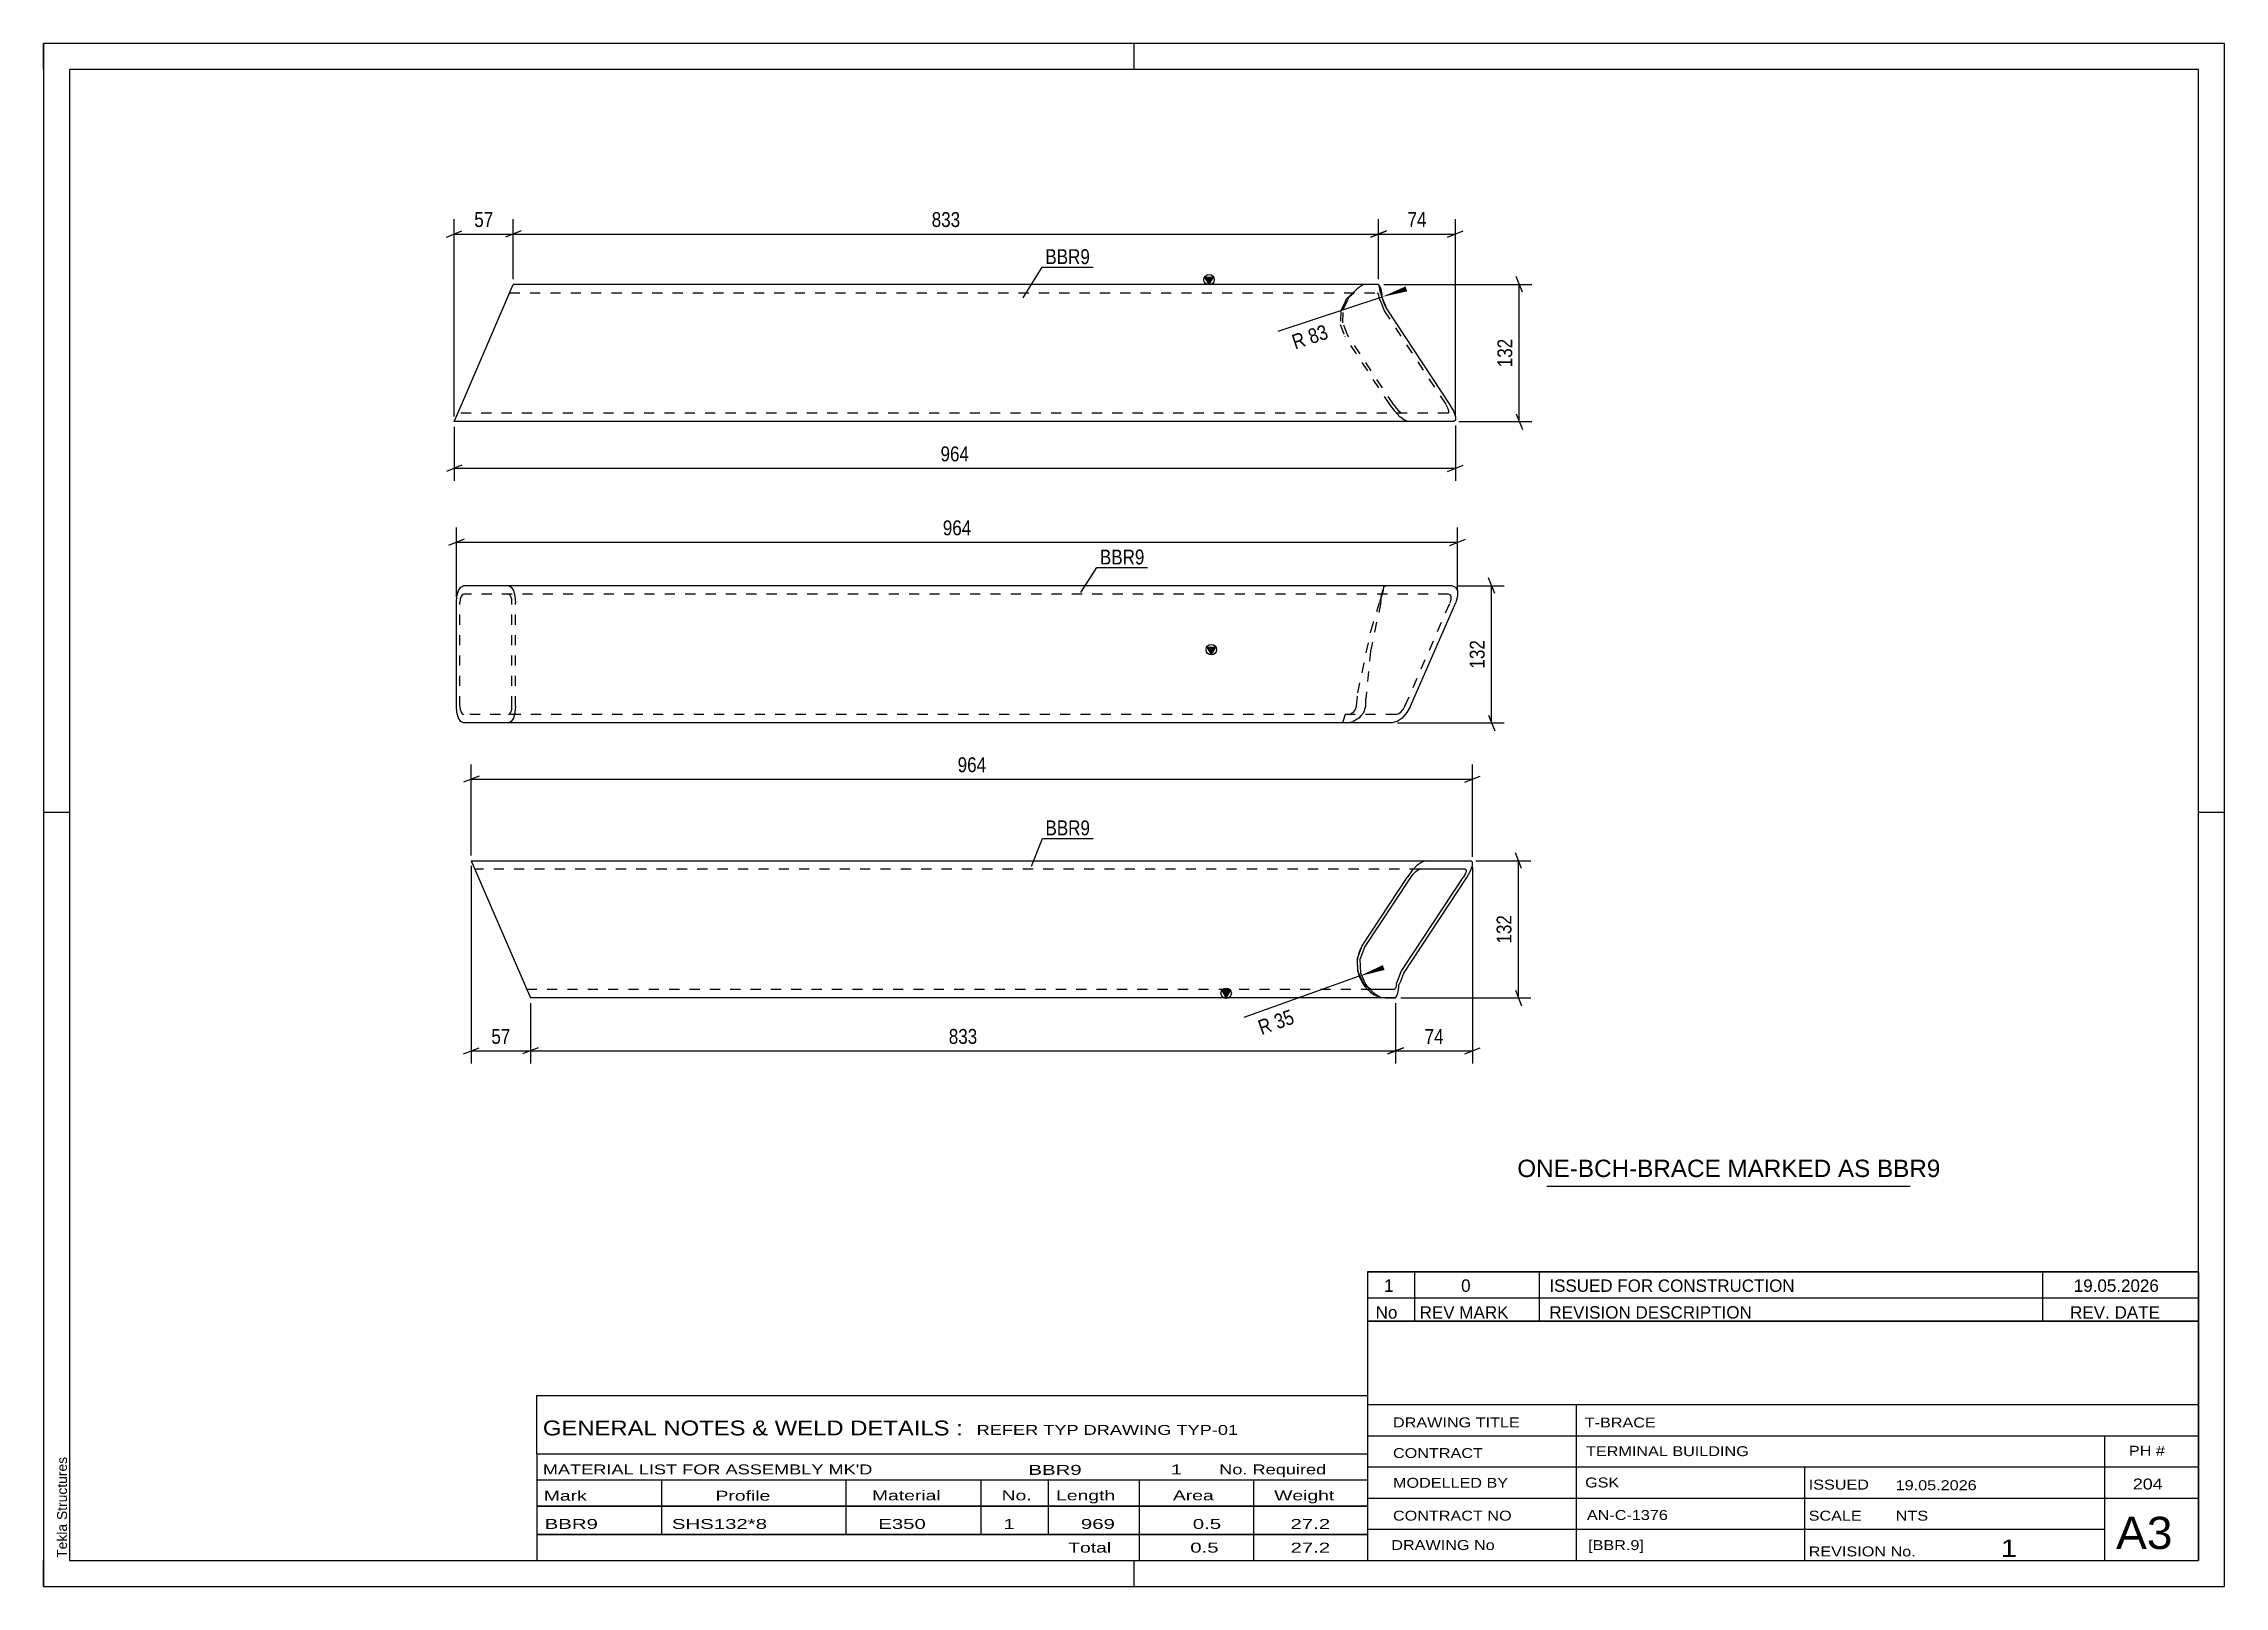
# Model space of a CAD drawing. Header units: millimetres. Extents: x 0 to 420, y 0 to 297.
import ezdxf

# ---------------------------------------------------------------- set-up
doc = ezdxf.new("R2010")
doc.units = ezdxf.units.MM
doc.linetypes.add('DXK_LINE_DOT2', pattern=[3.9198, 1.9599, -1.9599])
doc.styles.add('Arial', font='ARIAL.TTF', dxfattribs={"height": 0.2})
doc.styles.add('Arial Narrow', font='ARIALN.TTF', dxfattribs={"height": 0.2})

# ---------------------------------------------------------------- blocks, each defined once
blk = doc.blocks.new('Unknown-491737334-3538')
at = {"color": 7, "linetype": 'Continuous'}
blk.add_line((289.5, 77.05), (359.5, 77.05), dxfattribs=at)
at = {"color": 7, "style": 'Arial'}
blk.add_text('ONE-BCH-BRACE MARKED AS BBR9', height=3.3428, dxfattribs=at).set_placement((283.82, 78.8))
blk = doc.blocks.new('Unknown-491737334-1161')
at = {"color": 5, "linetype": 'Continuous'}
for p, q in [((420, 297), (0, 297)), ((0, 297), (0, 0)), ((0, 292), (0, 297)), ((210, 292), (210, 297)), ((420, 0), (420, 297)), ((415, 292), (5, 292)), ((5, 292), (5, 5)), ((415, 5), (415, 292)), ((5, 149), (0, 149)), ((420, 149), (415, 149)), ((0, 0), (0, 5)), ((5, 5), (415, 5)), ((210, 0), (210, 5)), ((0, 0), (420, 0))]:
    blk.add_line(p, q, dxfattribs=at)
at = {"color": 174, "linetype": 'Continuous', "style": 'Arial'}
blk.add_text('Tekla Structures', height=1.9102, rotation=90, dxfattribs=at).set_placement((4.5, 5.5))
blk = doc.blocks.new('Unknown-491737334-3535')
at = {"color": 7, "linetype": 'Continuous'}
for p, q in [((255, 51.05), (255, 5)), ((255, 51.05), (415, 51.05)), ((415, 51), (415, 5)), ((255, 35), (415, 35)), ((295.14, 35), (295.14, 5)), ((255, 29), (415, 29)), ((397, 5.05), (397, 28.9)), ((255, 23), (415, 23)), ((339.14, 23), (339.14, 5)), ((255, 17), (415, 17)), ((255, 11), (397, 11)), ((255, 5), (415, 5))]:
    blk.add_line(p, q, dxfattribs=at)
at = {"color": 7, "style": 'Arial Narrow'}
for s, height, width, p in [('DRAWING TITLE', 1.9089, 1.425378, (259.88, 30.61)), ('T-BRACE', 1.909, 1.425378, (296.81, 30.59)), ('CONTRACT', 1.909, 1.425378, (259.88, 24.71)), ('TERMINAL BUILDING', 1.9089, 1.425378, (297.06, 25.07)), ('MODELLED BY', 1.9089, 1.425378, (259.88, 18.98)), ('GSK', 1.909, 1.425378, (296.88, 19.04)), ('ISSUED', 1.909, 1.425378, (339.94, 18.64)), ('19.05.2026', 1.909, 1.425378, (356.69, 18.52)), ('CONTRACT NO', 1.9089, 1.425378, (259.88, 12.66)), ('AN-C-1376', 1.909, 1.425378, (297.23, 12.78)), ('SCALE', 1.909, 1.425378, (339.94, 12.65)), ('A3', 6.204, 1.25, (399.14, 7.2)), ('DRAWING No', 1.909, 1.425378, (259.56, 7)), ('[BBR.9]', 1.909, 1.425378, (297.46, 6.99)), ('1', 3.34, 1.5, (376.91, 5.68)), ('REVISION No.', 1.9089, 1.425378, (339.94, 5.77))]:
    blk.add_text(s, height=height, dxfattribs=dict(at, width=width)).set_placement(p)
at = {"color": 7, "linetype": 'Continuous', "style": 'Arial Narrow'}
for s, height, width, p in [('PH #', 1.909, 1.43, (401.6, 25.15)), ('204', 2.1, 1.43, (402.37, 18.65)), ('NTS', 1.909, 1.425378, (356.7, 12.65))]:
    blk.add_text(s, height=height, dxfattribs=dict(at, width=width)).set_placement(p)
blk = doc.blocks.new('Unknown-491737334-3536')
at = {"color": 7, "linetype": 'Continuous'}
for p, q in [((95, 36.75), (255, 36.75)), ((95, 25.5), (95, 36.75)), ((255, 36.75), (255, 25.5)), ((95, 25.5), (255, 25.5)), ((95, 25.5), (95, 20.5)), ((255, 25.5), (255, 20.5)), ((95, 20.5), (255, 20.5)), ((95, 20.5), (95, 15.5)), ((119, 20.5), (119, 15.5)), ((154.5, 20.5), (154.5, 15.5)), ((180.5, 20.5), (180.5, 15.5)), ((193.5, 20.5), (193.5, 15.5)), ((211, 20.5), (211, 15.5)), ((233, 20.5), (233, 15.5)), ((255, 20.5), (255, 15.5)), ((95, 15.5), (255, 15.5)), ((95, 15.45), (95, 10.05)), ((95, 15.45), (255, 15.45)), ((119, 15.5), (119, 10)), ((154.5, 15.5), (154.5, 10)), ((180.5, 15.5), (180.5, 10)), ((193.5, 15.5), (193.5, 10)), ((211, 15.5), (211, 10)), ((233, 15.5), (233, 10)), ((255, 15.45), (255, 10.05)), ((95, 10.05), (255, 10.05)), ((95, 10), (255, 10)), ((95, 10), (95, 5)), ((211, 10), (211, 5)), ((233, 10), (233, 5)), ((255, 10), (255, 5)), ((95, 5), (255, 5))]:
    blk.add_line(p, q, dxfattribs=at)
at = {"color": 7, "style": 'Arial Narrow'}
for s, height, width, p in [('GENERAL NOTES & WELD DETAILS :', 2.8633, 1.4, (96.15, 29.06)), ('REFER TYP DRAWING TYP-01', 1.9089, 1.6, (179.7, 29.16)), ("MATERIAL LIST FOR ASSEMBLY MK'D", 1.9089, 1.6, (96.15, 21.56)), ('BBR9', 1.909, 1.794707, (189.67, 21.47)), ('1', 1.91, 1.794707, (217.08, 21.56)), ('No. Required', 1.9089, 1.6, (226.41, 21.56)), ('Mark', 1.909, 1.7, (96.34, 16.5)), ('Profile', 1.909, 1.7, (129.41, 16.5)), ('Material', 1.909, 1.7, (159.54, 16.56)), ('No.', 1.909, 1.7, (184.5, 16.56)), ('Length', 1.909, 1.7, (195, 16.56)), ('Area', 1.909, 1.7, (217.5, 16.56)), ('Weight', 1.909, 1.7, (237, 16.56))]:
    blk.add_text(s, height=height, dxfattribs=dict(at, width=width)).set_placement(p)
at = {"color": 7, "linetype": 'Continuous', "style": 'Arial Narrow'}
for s, height, width, p in [('BBR9', 1.909, 1.794707, (96.5, 11.06)), ('SHS132*8', 1.909, 1.794707, (121, 11.06)), ('E350', 1.909, 1.794707, (160.74, 11.06)), ('1', 1.91, 1.794707, (184.86, 11.06)), ('969', 1.909, 1.794707, (199.77, 11.06)), ('0.5', 1.909, 1.794707, (221.32, 11.06)), ('27.2', 1.909, 1.794707, (240.14, 11.06)), ('Total', 1.909, 1.7, (197.33, 6.5)), ('0.5', 1.909, 1.794707, (220.83, 6.5)), ('27.2', 1.909, 1.794707, (240.14, 6.5))]:
    blk.add_text(s, height=height, dxfattribs=dict(at, width=width)).set_placement(p)
blk = doc.blocks.new('Unknown-491737334-3537')
at = {"color": 7, "linetype": 'Continuous'}
for p, q in [((255, 60.55), (415, 60.55)), ((415, 60.55), (255, 60.55)), ((255, 60.55), (255, 55.55)), ((264, 60.55), (264, 55.55)), ((288, 60.55), (288, 55.55)), ((385, 60.55), (385, 55.55)), ((415, 60.55), (415, 55.55)), ((255, 55.55), (415, 55.55)), ((255, 55.55), (255, 51.05)), ((255, 55.55), (415, 55.55)), ((264, 55.55), (264, 51.05)), ((288, 55.55), (288, 51.05)), ((385, 55.55), (385, 51.05)), ((415, 55.55), (415, 51.05)), ((415, 51.05), (255, 51.05))]:
    blk.add_line(p, q, dxfattribs=at)
at = {"color": 7, "linetype": 'Continuous', "style": 'Arial Narrow'}
for s, height, width, p in [('1', 2.39, 1.196471, (258.16, 56.7)), ('0', 2.39, 1.196471, (273, 56.7)), ('ISSUED FOR CONSTRUCTION', 2.3861, 1.196471, (290, 56.7)), ('19.05.2026', 2.386, 1.196471, (391, 56.7)), ('No', 2.386, 1.2, (256.54, 51.55)), ('REV MARK', 2.386, 1.2, (265, 51.55)), ('REVISION DESCRIPTION', 2.3861, 1.2, (290, 51.55)), ('REV. DATE', 2.386, 1.2, (390.28, 51.55))]:
    blk.add_text(s, height=height, dxfattribs=dict(at, width=width)).set_placement(p)
blk = doc.blocks.new('Part-491737334-1532 - 1526')
at = {"linetype": 'Continuous'}
blk.add_hatch(color=2, dxfattribs=at).paths.add_polyline_path([(227.75, 113.29), (226.95, 114.69), (228.55, 114.69)])
at = {"color": 2, "linetype": 'Continuous'}
for p, q in [((82.36, 139.69), (93.75, 113.29)), ((82.36, 139.69), (274.82, 139.69)), ((264.5, 138.75), (263.52, 137.72)), ((265.41, 139.45), (264.5, 138.75)), ((266.11, 139.69), (265.41, 139.45)), ((274.81, 137.72), (275.19, 138.75)), ((275.19, 139.45), (274.82, 139.69)), ((275.19, 138.75), (275.19, 139.45)), ((253.93, 123.3), (262.61, 136.49)), ((254.42, 122.98), (263.31, 136.49)), ((261.48, 118.34), (273.41, 136.49)), ((261.96, 118.02), (274.11, 136.49)), ((263.52, 137.72), (262.61, 136.49)), ((263.31, 136.49), (263.76, 137.1)), ((263.76, 137.1), (264.25, 137.62)), ((264.25, 137.62), (264.71, 137.97)), ((264.71, 137.97), (265.05, 138.09)), ((273.77, 138.09), (265.05, 138.09)), ((273.76, 137.1), (273.41, 136.49)), ((273.95, 137.62), (273.76, 137.1)), ((273.77, 138.09), (273.95, 137.97)), ((273.95, 137.97), (273.95, 137.62)), ((274.11, 136.49), (274.81, 137.72)), ((253.02, 120.97), (253.93, 123.3)), ((254.42, 122.98), (253.51, 120.65)), ((253.11, 118.43), (253.02, 120.97)), ((254, 116.49), (253.11, 118.43)), ((253.51, 120.65), (253.6, 118.11)), ((253.6, 118.11), (254.34, 116.49)), ((260.75, 116.49), (261.48, 118.34)), ((261.36, 116.49), (261.96, 118.02)), ((227.75, 113.29), (226.95, 114.69)), ((226.95, 114.69), (228.55, 114.69)), ((228.55, 114.69), (227.75, 113.29)), ((254, 116.49), (254.22, 116.04)), ((254.22, 116.04), (255.04, 115.27)), ((254.34, 116.49), (254.64, 115.88)), ((254.64, 115.88), (254.76, 115.68)), ((254.76, 115.68), (255.12, 115.36)), ((256.18, 114.23), (255.04, 115.27)), ((255.12, 115.36), (255.53, 115.01)), ((255.53, 115.01), (255.71, 114.89)), ((260.13, 114.89), (255.71, 114.89)), ((256.52, 113.94), (256.18, 114.23)), ((257.51, 113.29), (256.52, 113.94)), ((260.31, 115.01), (260.13, 114.89)), ((260.45, 115.36), (260.31, 115.01)), ((260.39, 113.29), (260.54, 113.53)), ((260.53, 115.88), (260.45, 115.36)), ((260.53, 116.03), (260.75, 116.49)), ((260.53, 115.88), (260.53, 116.03)), ((260.54, 113.53), (260.82, 114.23)), ((260.82, 114.23), (260.99, 115.27)), ((260.99, 115.27), (261, 115.72)), ((261, 115.72), (261.36, 116.49)), ((260.39, 113.29), (93.75, 113.29))]:
    blk.add_line(p, q, dxfattribs=at)
at = {"color": 7, "linetype": 'DXK_LINE_DOT2'}
for p, q in [((265.05, 138.09), (83.05, 138.09)), ((93.06, 114.89), (93.01, 115.01)), ((255.71, 114.89), (93.06, 114.89)), ((258.4, 113.29), (260.39, 113.29))]:
    blk.add_line(p, q, dxfattribs=at)
at = {"color": 2, "linetype": 'Continuous'}
blk.add_circle((227.75, 114.19), 1, dxfattribs=at)
blk = doc.blocks.new('Part-491737334-1708 - 1702')
at = {"linetype": 'Continuous'}
blk.add_hatch(color=2, dxfattribs=at).paths.add_polyline_path([(224.89, 179.43), (224.09, 180.83), (225.69, 180.83)])
at = {"color": 2, "linetype": 'Continuous'}
for p, q in [((79.5, 189.43), (79.61, 190.66)), ((79.5, 169.43), (79.5, 189.43)), ((79.61, 190.66), (79.91, 191.69)), ((79.91, 191.69), (80.36, 192.39)), ((80.36, 192.39), (80.88, 192.63)), ((271.25, 192.63), (80.88, 192.63)), ((263.25, 169.43), (271.96, 189.43)), ((271.25, 192.63), (271.95, 192.39)), ((271.95, 192.39), (272.33, 191.69)), ((272.33, 190.66), (271.96, 189.43)), ((272.33, 191.69), (272.33, 190.66)), ((224.89, 179.43), (224.09, 180.83)), ((224.09, 180.83), (225.69, 180.83)), ((225.69, 180.83), (224.89, 179.43)), ((79.61, 168.21), (79.5, 169.43)), ((79.91, 167.17), (79.61, 168.21)), ((262.55, 168.21), (261.64, 167.17)), ((263.25, 169.43), (262.55, 168.21)), ((80.36, 166.48), (79.91, 167.17)), ((80.88, 166.23), (80.36, 166.48)), ((259.75, 166.23), (80.88, 166.23)), ((260.66, 166.48), (259.75, 166.23)), ((261.64, 167.17), (260.66, 166.48))]:
    blk.add_line(p, q, dxfattribs=at)
at = {"color": 7, "linetype": 'DXK_LINE_DOT2'}
for p, q in [((80.25, 190.04), (80.19, 189.43)), ((80.19, 169.43), (80.19, 189.43)), ((80.4, 190.56), (80.25, 190.04)), ((80.62, 190.91), (80.4, 190.56)), ((80.88, 191.03), (80.62, 190.91)), ((270.55, 191.03), (80.88, 191.03)), ((89.51, 192.63), (90.04, 192.39)), ((89.77, 190.91), (89.51, 191.03)), ((89.94, 190.66), (89.77, 190.91)), ((90, 190.56), (89.94, 190.66)), ((90.15, 190.04), (90, 190.56)), ((90.04, 192.39), (90.48, 191.69)), ((90.2, 189.43), (90.15, 190.04)), ((90.2, 169.43), (90.2, 189.43)), ((90.48, 191.69), (90.78, 190.66)), ((90.78, 190.66), (90.89, 189.43)), ((90.89, 169.43), (90.89, 189.43)), ((257.53, 189.43), (255.54, 180.04)), ((255.63, 183.91), (257.27, 189.43)), ((257.45, 190.04), (257.27, 189.43)), ((257.59, 190.56), (257.45, 190.04)), ((257.53, 189.43), (257.68, 190.66)), ((257.59, 190.56), (257.61, 190.66)), ((257.61, 190.66), (257.67, 190.91)), ((258.14, 192.48), (257.67, 190.94)), ((257.67, 190.94), (257.89, 191.03)), ((257.67, 190.91), (257.67, 190.94)), ((257.96, 191.69), (257.68, 190.66)), ((257.96, 191.69), (258.13, 192.39)), ((258.13, 192.39), (258.14, 192.48)), ((258.14, 192.48), (258.5, 192.63)), ((262.19, 169.43), (270.91, 189.43)), ((270.9, 190.91), (270.55, 191.03)), ((271.09, 190.56), (270.9, 190.91)), ((270.91, 189.43), (271.09, 190.04)), ((271.09, 190.04), (271.09, 190.56)), ((253.1, 172.04), (255.63, 183.91)), ((255.54, 180.04), (254.65, 170.85)), ((80.19, 169.43), (80.25, 168.82)), ((80.25, 168.82), (80.4, 168.3)), ((80.4, 168.3), (80.62, 167.95)), ((89.77, 167.95), (90, 168.3)), ((90, 168.3), (90.15, 168.82)), ((90.15, 168.82), (90.2, 169.43)), ((90.78, 168.21), (90.48, 167.17)), ((90.89, 169.43), (90.78, 168.21)), ((251.78, 167.95), (251.9, 168.08)), ((251.9, 168.08), (252.26, 168.3)), ((252.26, 168.3), (252.67, 168.82)), ((252.67, 168.82), (252.85, 169.43)), ((252.85, 169.43), (253.1, 172.04)), ((253.66, 167.6), (254.28, 168.21)), ((254.28, 168.21), (254.65, 169.43)), ((254.65, 169.43), (254.65, 170.85)), ((260.9, 167.95), (261.39, 168.3)), ((261.39, 168.3), (261.85, 168.82)), ((261.85, 168.82), (262.19, 169.43)), ((80.62, 167.95), (80.88, 167.83)), ((260.44, 167.83), (80.88, 167.83)), ((89.51, 167.83), (89.77, 167.95)), ((90.04, 166.48), (89.51, 166.23)), ((90.48, 167.17), (90.04, 166.48)), ((250.65, 167.83), (250.16, 166.23)), ((251.14, 166.23), (251.36, 166.32)), ((251.36, 166.32), (252.18, 166.48)), ((251.48, 167.83), (251.78, 167.95)), ((253.32, 167.17), (252.18, 166.48)), ((253.66, 167.6), (253.32, 167.17)), ((260.44, 167.83), (260.9, 167.95))]:
    blk.add_line(p, q, dxfattribs=at)
at = {"color": 2, "linetype": 'Continuous'}
blk.add_circle((224.89, 180.33), 1, dxfattribs=at)
blk = doc.blocks.new('Part-491737334-1267 - 1249')
at = {"linetype": 'Continuous'}
blk.add_hatch(color=2, dxfattribs=at).paths.add_polyline_path([(224.46, 250.64), (223.66, 252.04), (225.26, 252.04)])
at = {"color": 2, "linetype": 'Continuous'}
for p, q in [((224.46, 250.64), (223.66, 252.04)), ((223.66, 252.04), (225.26, 252.04)), ((225.26, 252.04), (224.46, 250.64)), ((80.45, 227.44), (90.46, 250.64)), ((257.1, 250.64), (90.46, 250.64)), ((257.25, 250.4), (257.1, 250.64)), ((257.25, 250.4), (257.53, 249.7)), ((257.53, 249.7), (257.7, 248.67)), ((257.7, 248.67), (257.71, 248.21)), ((257.71, 248.21), (258.07, 247.44)), ((258.07, 247.44), (258.67, 245.91)), ((258.67, 245.91), (270.82, 227.44)), ((79.07, 224.24), (80.45, 227.44)), ((270.82, 227.44), (271.52, 226.22)), ((271.53, 224.24), (79.07, 224.24)), ((271.52, 226.22), (271.9, 225.18)), ((271.9, 224.49), (271.53, 224.24)), ((271.9, 225.18), (271.9, 224.49))]:
    blk.add_line(p, q, dxfattribs=at)
at = {"color": 7, "linetype": 'DXK_LINE_DOT2'}
for p, q in [((89.56, 248.57), (89.6, 248.67)), ((89.71, 248.92), (89.77, 249.04)), ((89.77, 249.04), (256.84, 249.04)), ((250.71, 247.44), (250.93, 247.9)), ((250.93, 247.9), (251.75, 248.67)), ((251.05, 247.44), (251.35, 248.05)), ((251.35, 248.05), (251.47, 248.25)), ((251.47, 248.25), (251.82, 248.57)), ((252.89, 249.7), (251.75, 248.67)), ((251.82, 248.57), (251.93, 248.67)), ((251.93, 248.67), (252.23, 248.92)), ((252.23, 248.92), (252.42, 249.04)), ((253.23, 249.99), (252.89, 249.7)), ((254.22, 250.64), (253.23, 249.99)), ((256.84, 249.04), (257.01, 248.92)), ((257.15, 248.57), (257.01, 248.92)), ((257.24, 248.05), (257.15, 248.57)), ((257.24, 248.05), (257.24, 247.9)), ((257.24, 247.9), (257.46, 247.44)), ((249.82, 245.51), (249.73, 242.96)), ((250.71, 247.44), (249.82, 245.51)), ((250.22, 243.28), (250.31, 245.83)), ((250.31, 245.83), (251.05, 247.44)), ((257.46, 247.44), (258.18, 245.59)), ((258.18, 245.59), (270.12, 227.44)), ((249.73, 242.96), (250.64, 240.63)), ((251.13, 240.95), (250.22, 243.28)), ((259.32, 227.44), (250.64, 240.63)), ((260.01, 227.44), (251.13, 240.95)), ((79.18, 224.49), (80.45, 227.44)), ((260.23, 226.22), (259.32, 227.44)), ((260.01, 227.44), (260.47, 226.83)), ((260.47, 226.83), (260.96, 226.31)), ((270.47, 226.83), (270.12, 227.44)), ((270.66, 226.31), (270.47, 226.83)), ((270.48, 225.84), (79.76, 225.84)), ((261.21, 225.18), (260.23, 226.22)), ((260.96, 226.31), (261.08, 226.22)), ((261.08, 226.22), (261.42, 225.96)), ((262.12, 224.49), (261.21, 225.18)), ((261.42, 225.96), (261.76, 225.84)), ((262.81, 224.24), (262.12, 224.49)), ((270.48, 225.84), (270.66, 225.96)), ((270.66, 225.96), (270.66, 226.31))]:
    blk.add_line(p, q, dxfattribs=at)
at = {"color": 2, "linetype": 'Continuous'}
blk.add_circle((224.46, 251.54), 1, dxfattribs=at)
blk = doc.blocks.new('StraightDimension-491737334-3105 - 1526')
at = {"color": 7, "linetype": 'Continuous'}
for p, q in [((93.75, 112.29), (93.75, 100.69)), ((260.39, 112.29), (260.39, 100.69)), ((95.25, 103.69), (92.25, 102.49)), ((93.75, 103.09), (260.39, 103.09)), ((258.89, 102.49), (261.89, 103.69))]:
    blk.add_line(p, q, dxfattribs=at)
at = {"color": 0}
blk.add_wipeout([(180.41, 103.84), (180.41, 108.04), (173.73, 108.04), (173.73, 103.84)], dxfattribs=at)
at = {"color": 3, "style": 'Arial Narrow'}
blk.add_text('833', height=2.863, dxfattribs=at).set_placement((174.33, 104.44))
blk = doc.blocks.new('StraightDimension-491737334-3106 - 1526')
at = {"color": 7, "linetype": 'Continuous'}
for p, q in [((82.36, 138.69), (82.36, 100.69)), ((93.75, 112.29), (93.75, 100.69)), ((80.86, 102.49), (83.86, 103.69)), ((82.36, 103.09), (93.75, 103.09)), ((95.25, 103.69), (92.25, 102.49))]:
    blk.add_line(p, q, dxfattribs=at)
at = {"color": 0}
blk.add_wipeout([(90.48, 103.84), (90.48, 108.04), (85.63, 108.04), (85.63, 103.84)], dxfattribs=at)
at = {"color": 3, "style": 'Arial Narrow'}
blk.add_text('57', height=2.863, dxfattribs=at).set_placement((86.23, 104.44))
blk = doc.blocks.new('StraightDimension-491737334-3092 - 1526')
at = {"color": 7, "linetype": 'Continuous'}
for p, q in [((275.82, 139.69), (286.45, 139.69)), ((284.65, 138.19), (283.45, 141.19)), ((284.05, 113.29), (284.05, 139.69)), ((283.45, 114.79), (284.65, 111.79)), ((261.39, 113.29), (286.45, 113.29))]:
    blk.add_line(p, q, dxfattribs=at)
at = {"color": 0}
blk.add_wipeout([(283.3, 129.83), (279.1, 129.83), (279.1, 123.15), (283.3, 123.15)], dxfattribs=at)
at = {"color": 3, "style": 'Arial Narrow'}
blk.add_text('132', height=2.863, rotation=90.0002, dxfattribs=at).set_placement((282.7, 123.75))
blk = doc.blocks.new('StraightDimension-491737334-3075 - 1526')
at = {"color": 7, "linetype": 'Continuous'}
for p, q in [((83.86, 155.99), (80.86, 154.79)), ((82.36, 140.69), (82.36, 158.24)), ((273.69, 154.79), (276.69, 155.99)), ((275.19, 140.45), (275.19, 158.24)), ((82.36, 155.39), (275.19, 155.39))]:
    blk.add_line(p, q, dxfattribs=at)
at = {"color": 0}
blk.add_wipeout([(182.12, 156.14), (182.12, 160.34), (175.44, 160.34), (175.44, 156.14)], dxfattribs=at)
at = {"color": 3, "style": 'Arial Narrow'}
blk.add_text('964', height=2.863, dxfattribs=at).set_placement((176.04, 156.74))
blk = doc.blocks.new('StraightDimension-491737334-3104 - 1526')
at = {"color": 7, "linetype": 'Continuous'}
for p, q in [((275.19, 138.45), (275.19, 100.69)), ((260.39, 112.29), (260.39, 100.69)), ((261.89, 103.69), (258.89, 102.49)), ((260.39, 103.09), (275.19, 103.09)), ((273.69, 102.49), (276.69, 103.69))]:
    blk.add_line(p, q, dxfattribs=at)
at = {"color": 0}
blk.add_wipeout([(270.22, 103.84), (270.22, 108.04), (265.37, 108.04), (265.37, 103.84)], dxfattribs=at)
at = {"color": 3, "style": 'Arial Narrow'}
blk.add_text('74', height=2.863, dxfattribs=at).set_placement((265.97, 104.44))
blk = doc.blocks.new('RadiusDimension-491737334-3144 - 1526')
at = {"linetype": 'Continuous'}
blk.add_hatch(color=7, dxfattribs=at).paths.add_polyline_path([(258.26, 118.67), (253.38, 117.46), (257.92, 119.61)])
at = {"color": 7, "linetype": 'Continuous'}
blk.add_line((253.38, 117.46), (231.18, 109.53), dxfattribs=at)
blk.add_arc((259.91, 119.79), 6.93, 149.5402, 249.77, dxfattribs=at)
at = {"color": 0}
blk.add_wipeout([(241.87, 108.09), (240.46, 112.05), (232.79, 109.31), (234.2, 105.36)], dxfattribs=at)
at = {"color": 3, "style": 'Arial Narrow'}
blk.add_text('R 35', height=2.863, rotation=19.6525, dxfattribs=at).set_placement((234.56, 106.12))
blk = doc.blocks.new('StraightDimension-491737334-3048 - 1702')
at = {"color": 7, "linetype": 'Continuous'}
for p, q in [((81, 201.6), (78, 200.4)), ((79.5, 190.43), (79.5, 203.85)), ((270.83, 200.4), (273.83, 201.6)), ((272.33, 191.66), (272.33, 203.85)), ((79.5, 201), (272.33, 201))]:
    blk.add_line(p, q, dxfattribs=at)
at = {"color": 0}
blk.add_wipeout([(179.26, 201.75), (179.26, 205.95), (172.58, 205.95), (172.58, 201.75)], dxfattribs=at)
at = {"color": 3, "style": 'Arial Narrow'}
blk.add_text('964', height=2.863, dxfattribs=at).set_placement((173.18, 202.35))
blk = doc.blocks.new('StraightDimension-491737334-3063 - 1702')
at = {"color": 7, "linetype": 'Continuous'}
for p, q in [((279.48, 191.13), (278.28, 194.13)), ((272.25, 192.63), (281.28, 192.63)), ((278.88, 166.23), (278.88, 192.63)), ((260.75, 166.23), (281.28, 166.23)), ((278.28, 167.73), (279.48, 164.73))]:
    blk.add_line(p, q, dxfattribs=at)
at = {"color": 0}
blk.add_wipeout([(278.13, 182.77), (273.93, 182.77), (273.93, 176.09), (278.13, 176.09)], dxfattribs=at)
at = {"color": 3, "style": 'Arial Narrow'}
blk.add_text('132', height=2.863, rotation=90.0002, dxfattribs=at).set_placement((277.53, 176.69))
blk = doc.blocks.new('StraightDimension-491737334-3006 - 1249')
at = {"color": 7, "linetype": 'Continuous'}
for p, q in [((258.6, 260.95), (255.6, 259.75)), ((257.1, 251.64), (257.1, 263.2)), ((270.4, 259.75), (273.4, 260.95)), ((271.9, 225.49), (271.9, 263.2)), ((257.1, 260.35), (271.9, 260.35))]:
    blk.add_line(p, q, dxfattribs=at)
at = {"color": 0}
blk.add_wipeout([(266.93, 261.1), (266.93, 265.3), (262.07, 265.3), (262.07, 261.1)], dxfattribs=at)
at = {"color": 3, "style": 'Arial Narrow'}
blk.add_text('74', height=2.863, dxfattribs=at).set_placement((262.67, 261.7))
blk = doc.blocks.new('StraightDimension-491737334-2957 - 1249')
at = {"color": 7, "linetype": 'Continuous'}
for p, q in [((79.07, 223.24), (79.07, 212.84)), ((271.9, 223.49), (271.9, 212.84)), ((80.57, 215.84), (77.57, 214.64)), ((79.07, 215.24), (271.9, 215.24)), ((270.4, 214.64), (273.4, 215.84))]:
    blk.add_line(p, q, dxfattribs=at)
at = {"color": 0}
blk.add_wipeout([(178.83, 215.99), (178.83, 220.19), (172.14, 220.19), (172.14, 215.99)], dxfattribs=at)
at = {"color": 3, "style": 'Arial Narrow'}
blk.add_text('964', height=2.863, dxfattribs=at).set_placement((172.74, 216.59))
blk = doc.blocks.new('StraightDimension-491737334-2990 - 1249')
at = {"color": 7, "linetype": 'Continuous'}
for p, q in [((284.8, 249.14), (283.6, 252.14)), ((258.1, 250.64), (286.6, 250.64)), ((284.2, 224.24), (284.2, 250.64)), ((272.53, 224.24), (286.6, 224.24)), ((283.6, 225.74), (284.8, 222.74))]:
    blk.add_line(p, q, dxfattribs=at)
at = {"color": 0}
blk.add_wipeout([(283.45, 240.78), (279.25, 240.78), (279.25, 234.1), (283.45, 234.1)], dxfattribs=at)
at = {"color": 3, "style": 'Arial Narrow'}
blk.add_text('132', height=2.863, rotation=90.0002, dxfattribs=at).set_placement((282.85, 234.7))
blk = doc.blocks.new('RadiusDimension-491737334-3003 - 1249')
at = {"linetype": 'Continuous'}
blk.add_hatch(color=7, dxfattribs=at).paths.add_polyline_path([(262.61, 249.31), (257.71, 248.22), (262.3, 250.26)])
at = {"color": 7, "linetype": 'Continuous'}
blk.add_line((257.71, 248.22), (237.73, 241.6), dxfattribs=at)
blk.add_arc((273.54, 253.46), 16.68, 189.7283, 206.9211, dxfattribs=at)
at = {"color": 0}
blk.add_wipeout([(248.38, 239.91), (247.06, 243.9), (239.32, 241.34), (240.65, 237.35)], dxfattribs=at)
at = {"color": 3, "style": 'Arial Narrow'}
blk.add_text('R 83', height=2.863, rotation=18.3232, dxfattribs=at).set_placement((241.03, 238.11))
blk = doc.blocks.new('StraightDimension-491737334-3007 - 1249')
at = {"color": 7, "linetype": 'Continuous'}
for p, q in [((91.96, 260.95), (88.96, 259.75)), ((90.46, 251.64), (90.46, 263.2)), ((255.6, 259.75), (258.6, 260.95)), ((257.1, 251.64), (257.1, 263.2)), ((90.46, 260.35), (257.1, 260.35))]:
    blk.add_line(p, q, dxfattribs=at)
at = {"color": 0}
blk.add_wipeout([(177.12, 261.1), (177.12, 265.3), (170.44, 265.3), (170.44, 261.1)], dxfattribs=at)
at = {"color": 3, "style": 'Arial Narrow'}
blk.add_text('833', height=2.863, dxfattribs=at).set_placement((171.04, 261.7))
blk = doc.blocks.new('StraightDimension-491737334-3008 - 1249')
at = {"color": 7, "linetype": 'Continuous'}
for p, q in [((77.57, 259.75), (80.57, 260.95)), ((79.07, 225.24), (79.07, 263.2)), ((91.96, 260.95), (88.96, 259.75)), ((90.46, 251.64), (90.46, 263.2)), ((79.07, 260.35), (90.46, 260.35))]:
    blk.add_line(p, q, dxfattribs=at)
at = {"color": 0}
blk.add_wipeout([(87.19, 261.1), (87.19, 265.3), (82.34, 265.3), (82.34, 261.1)], dxfattribs=at)
at = {"color": 3, "style": 'Arial Narrow'}
blk.add_text('57', height=2.863, dxfattribs=at).set_placement((82.94, 261.7))
blk = doc.blocks.new('Mark-491737334-1528 - 1526')
at = {"color": 0}
blk.add_wipeout([(201.53, 144.59), (201.53, 147.59), (192.95, 147.59), (192.95, 144.59)], dxfattribs=at)
blk.add_wipeout([(201.53, 144.59), (201.53, 147.59), (192.95, 147.59), (192.95, 144.59)], dxfattribs=at)
at = {"color": 30, "linetype": 'Continuous'}
for p, q in [((190.29, 138.62), (192.35, 143.99)), ((192.35, 143.99), (202.13, 143.99))]:
    blk.add_line(p, q, dxfattribs=at)
at = {"color": 3, "style": 'Arial Narrow'}
blk.add_text('BBR9', height=2.863, dxfattribs=at).set_placement((192.95, 144.59))
blk = doc.blocks.new('Mark-491737334-1704 - 1702')
at = {"color": 0}
blk.add_wipeout([(212.02, 196.73), (212.02, 199.73), (203.43, 199.73), (203.43, 196.73)], dxfattribs=at)
blk.add_wipeout([(212.02, 196.73), (212.02, 199.73), (203.43, 199.73), (203.43, 196.73)], dxfattribs=at)
at = {"color": 30, "linetype": 'Continuous'}
for p, q in [((199.77, 191.31), (202.83, 196.13)), ((202.83, 196.13), (212.62, 196.13))]:
    blk.add_line(p, q, dxfattribs=at)
at = {"color": 3, "style": 'Arial Narrow'}
blk.add_text('BBR9', height=2.863, dxfattribs=at).set_placement((203.43, 196.73))
blk = doc.blocks.new('Mark-491737334-1262 - 1249')
at = {"color": 0}
blk.add_wipeout([(201.52, 254.56), (201.52, 257.56), (192.93, 257.56), (192.93, 254.56)], dxfattribs=at)
blk.add_wipeout([(201.52, 254.56), (201.52, 257.56), (192.93, 257.56), (192.93, 254.56)], dxfattribs=at)
at = {"color": 30, "linetype": 'Continuous'}
for p, q in [((188.63, 248.04), (192.33, 253.96)), ((192.33, 253.96), (202.12, 253.96))]:
    blk.add_line(p, q, dxfattribs=at)
at = {"color": 3, "style": 'Arial Narrow'}
blk.add_text('BBR9', height=2.863, dxfattribs=at).set_placement((192.93, 254.56))

msp = doc.modelspace()

# ---------------------------------------------------------------- block references
for name in ['Unknown-491737334-1161', 'Part-491737334-1267 - 1249', 'Part-491737334-1708 - 1702', 'Part-491737334-1532 - 1526', 'Unknown-491737334-3538', 'Unknown-491737334-3537', 'Unknown-491737334-3535', 'Unknown-491737334-3536']:
    msp.add_blockref(name, (0, 0))

# ---------------------------------------------------------------- next in the draw order: block references
for name in ['StraightDimension-491737334-3006 - 1249', 'StraightDimension-491737334-3048 - 1702', 'StraightDimension-491737334-3105 - 1526']:
    msp.add_blockref(name, (0, 0))

# ---------------------------------------------------------------- next in the draw order: block references
for name in ['StraightDimension-491737334-2957 - 1249', 'Mark-491737334-1704 - 1702', 'StraightDimension-491737334-3063 - 1702', 'StraightDimension-491737334-3106 - 1526', 'StraightDimension-491737334-3092 - 1526']:
    msp.add_blockref(name, (0, 0))

# ---------------------------------------------------------------- next in the draw order: block references
for name in ['StraightDimension-491737334-2990 - 1249', 'StraightDimension-491737334-3075 - 1526']:
    msp.add_blockref(name, (0, 0))

# ---------------------------------------------------------------- next in the draw order: block references
for name in ['RadiusDimension-491737334-3003 - 1249', 'Mark-491737334-1528 - 1526', 'StraightDimension-491737334-3104 - 1526']:
    msp.add_blockref(name, (0, 0))

# ---------------------------------------------------------------- next in the draw order: block references
for name in ['StraightDimension-491737334-3007 - 1249', 'RadiusDimension-491737334-3144 - 1526']:
    msp.add_blockref(name, (0, 0))

# ---------------------------------------------------------------- next in the draw order: block references
for name in ['StraightDimension-491737334-3008 - 1249', 'Mark-491737334-1262 - 1249']:
    msp.add_blockref(name, (0, 0))

doc.saveas('drawing.dxf')
